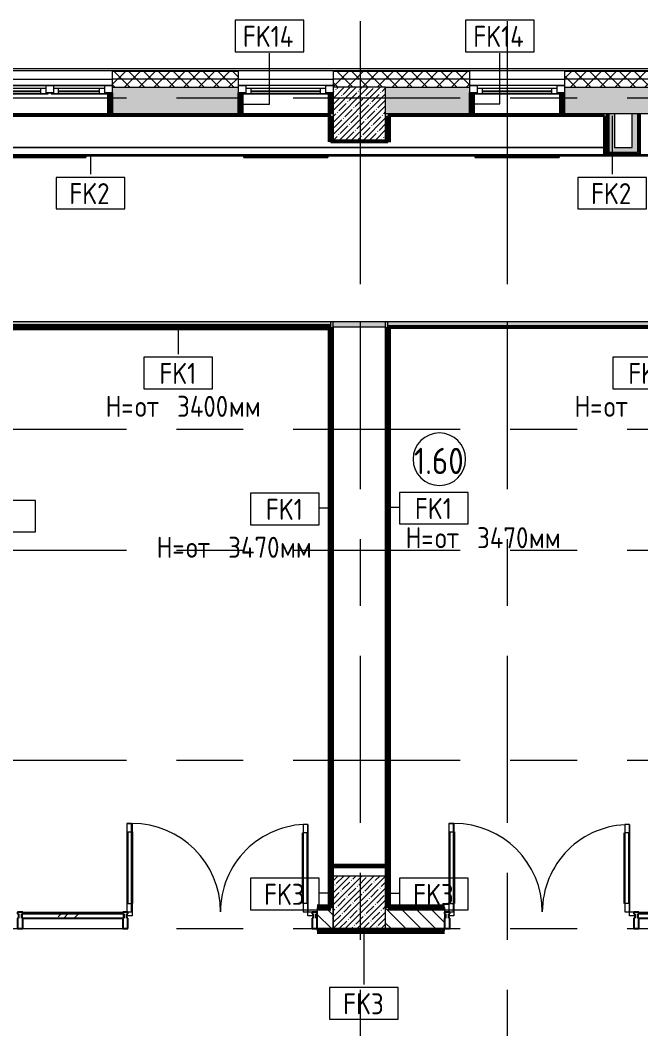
# Model space of a CAD drawing. Header units: millimetres. Extents: x 81711 to 274967, y -8553 to 29000.
# Drawn here: x 102574 to 108477, y 12447 to 22038 of the extents above; entities that cross this region are included whole.
import ezdxf

# ---------------------------------------------------------------- set-up
doc = ezdxf.new("R2010")
doc.units = ezdxf.units.MM
doc.linetypes.add('Осевая', pattern=[3175, 635, -476.25, 1587.5, -476.25])
for name, color, linetype, lineweight in [('A-AREA-IDEN', 7, 'Continuous', 9), ('A-DETL-GENF', 7, 'Continuous', 9), ('A-DOOR', 7, 'Continuous', 9), ('A-DOOR-1', 7, 'Continuous', 13), ('A-GLAZ', 7, 'Continuous', 9), ('A-GLAZ-1', 7, 'Continuous', 13), ('A-GLAZ-CURT', 7, 'Continuous', 9), ('A-GLAZ-CURT-1', 7, 'Continuous', 25), ('A-GLAZ-CWMG', 7, 'Continuous', 9), ('A-GLAZ-CWMG-1', 7, 'Continuous', 25), ('A-WALL', 7, 'Continuous', 9), ('A-WALL-IDEN', 7, 'Continuous', 9), ('I-WALL', 7, 'Continuous', 9), ('S-COLS', 7, 'Continuous', 9), ('Знаки', 7, 'Continuous', 9), ('Оси', 7, 'Continuous', 9), ('Оси-2', 7, 'Осевая', 9)]:
    doc.layers.add(name, color=color, linetype=linetype, lineweight=lineweight)
for name, color, linetype, lineweight, true_color in [('A-WALL-1', 7, 'Continuous', 9, 0xc0c0c0), ('A-WALL-3', 7, 'Continuous', 9, 0xe1dc04), ('G-ANNO-TEXT-1', 7, 'Continuous', 9, 0x3c3c3c), ('I-WALL-10', 7, 'Continuous', 80, 0x008000), ('I-WALL-11', 7, 'Continuous', 80, 0xe1dc04), ('I-WALL-12', 7, 'Continuous', 50, 0xe1dc04), ('I-WALL-19', 7, 'Continuous', 80, 0xffd2ff), ('I-WALL-5', 7, 'Continuous', 9, 0xc0c0c0), ('I-WALL-7', 7, 'Continuous', 53, 0xff80c0), ('I-WALL-8', 7, 'Continuous', 80, 0xff80c0), ('I-WALL-9', 7, 'Continuous', 35, 0x008000), ('S-WALL-ANLY', 7, 'Continuous', 13, 0x008040), ('S-WALL-ANLY-1', 7, 'Continuous', 5, 0x008040), ('Знаки-1', 7, 'Continuous', 9, 0xdfdfdf), ('Знаки-2', 9, 'Continuous', 9, 0x808080)]:
    doc.layers.add(name, color=color, linetype=linetype, lineweight=lineweight, true_color=true_color)
doc.styles.add('GOST Common', font='GOST_Common.ttf', dxfattribs={"width": 0.9, "height": 200})
doc.styles.add('GOST Common_1', font='GOST_Common.ttf', dxfattribs={"width": 0.9, "height": 250})
pattern_1 = [(45, (0, 0), (-57.024626, 57.024626), []), (45, (57.025, 0), (-57.024626, 57.024626), [100.806, -20.161, 3.353, -16.808])]
pattern_2 = [(0, (0, 0), (121.92, 30.48), [10.058, -81.382, 10.058, -81.382, -487.68]), (0, (0, 0), (121.92, 30.48), [-182.88, 10.058, -172.822, 10.058, -81.382, -213.36]), (0, (0, 0), (121.92, 30.48), [-457.2, 10.058, -50.902, 10.058, -142.342]), (120, (45.72, 15.24), (-87.356454, 90.345817), [10.058, -81.382, 10.058, -81.382, -487.68]), (120, (45.72, 15.24), (-87.356454, 90.345817), [-182.88, 10.058, -172.822, 10.058, -81.382, -213.36]), (120, (45.72, 15.24), (-87.356454, 90.345817), [-457.2, 10.058, -50.902, 10.058, -142.342]), (240, (60.96, 76.2), (-34.563546, -120.825817), [10.058, -81.382, 10.058, -81.382, -487.68]), (240, (60.96, 76.2), (-34.563546, -120.825817), [-182.88, 10.058, -172.822, 10.058, -81.382, -213.36]), (240, (60.96, 76.2), (-34.563546, -120.825817), [-457.2, 10.058, -50.902, 10.058, -142.342])]
pattern_3 = [(45, (0, 0), (-106.06602, 106.06602), []), (135, (0, 0), (-106.06602, -106.06602), [])]

# ---------------------------------------------------------------- blocks, each defined once
blk = doc.blocks.new('120_Окно_СКБ_1Ст - 120_Окно_СКБ_1Ст 900х2500_h_ с форточкой-22876038-План отделки стен 1 этажа в осях 23_1-33')
at = {"layer": 'A-GLAZ'}
for p, q in [((450, -57), (-450, -57)), ((-430, -127), (-400, -127)), ((-330, -107), (330, -107)), ((330, -117), (-330, -117)), ((400, -127), (430, -127))]:
    blk.add_line(p, q, dxfattribs=at)
at = {"layer": 'A-GLAZ-1'}
for p, q in [((-450, -127), (-450, -57)), ((-450, -57), (-380, -57)), ((-380, -57), (-380, -127)), ((380, -87), (-380, -87)), ((-380, -87), (-380, -127)), ((-330, -137), (-330, -87)), ((330, -137), (330, -87)), ((380, -127), (380, -57)), ((380, -57), (450, -57)), ((380, -127), (380, -87)), ((450, -57), (450, -127)), ((-380, -127), (-450, -127)), ((-380, -127), (-400, -127)), ((-400, -127), (-400, -137)), ((-400, -137), (400, -137)), ((400, -137), (-400, -137)), ((450, -127), (380, -127)), ((400, -127), (380, -127)), ((400, -137), (400, -127))]:
    blk.add_line(p, q, dxfattribs=at)
blk = doc.blocks.new('Дверь_Витражная_остекление_ - ВВ-11 остекление-32352627-План отделки стен 1 этажа в осях 23_1-33')
at = {"layer": 'A-DETL-GENF'}
for p, q in [((-790.5, -20), (-835.5, -20)), ((-835.5, -851), (-835.5, -20)), ((-790.5, -20), (-835.5, -20)), ((-835.5, -20), (-835.5, -851)), ((-790.5, -851), (-790.5, -20)), ((-790.5, -851), (-790.5, -20)), ((840.5, -860), (840.5, -20)), ((840.5, -20), (840.5, -860)), ((885.5, -860), (885.5, -20)), ((885.5, -860), (885.5, -20)), ((-835.5, -100), (-790.5, -100)), ((-825.5, -771), (-825.5, -100)), ((-781.5, -771), (-781.5, -100)), ((831.5, -780), (831.5, -100)), ((885.5, -100), (840.5, -100)), ((875.5, -780), (875.5, -100)), ((-835.5, -771), (-790.5, -771)), ((-835.5, -851), (-790.5, -851)), ((-835.5, -851), (-790.5, -851)), ((885.5, -780), (840.5, -780)), ((885.5, -860), (840.5, -860)), ((840.5, -860), (885.5, -860))]:
    blk.add_line(p, q, dxfattribs=at)
at = {"layer": 'A-DOOR'}
for p, q in [((-835.5, -851), (-835.5, -20)), ((835.5, -860), (835.5, -20))]:
    blk.add_line(p, q, dxfattribs=at)
for centre, radius, start, end in [((-835.5, -20), 831, 270, 0), ((835.5, -20), 840, 180, 270)]:
    blk.add_arc(centre, radius, start, end, dxfattribs=at)
at = {"layer": 'A-DOOR-1'}
for p, q in [((-885.5, 20), (-835.5, 20)), ((-835.5, 20), (-835.5, -20)), ((835.5, 20), (885.5, 20)), ((835.5, -20), (835.5, 20)), ((-885.5, -20), (-885.5, -17)), ((-835.5, -20), (-885.5, -20)), ((885.5, -20), (835.5, -20)), ((885.5, -17), (885.5, -20))]:
    blk.add_line(p, q, dxfattribs=at)
blk = doc.blocks.new('Системная панель - Стекло - 40мм-32352622-План отделки стен 1 этажа в осях 23_1-33')
at = {"layer": 'A-GLAZ-CURT'}
h = blk.add_hatch(dxfattribs=at)
h.set_pattern_fill('FP_46', color=256, style=0, pattern_type=2)
h.set_pattern_definition([(225, (103174, 13440), (282.8427, -282.8427), [200, -600]), (225, (103374, 13540), (282.8427, -282.8427), [600, -200]), (225, (102974, 13640), (282.8427, -282.8427), [200, -600])])
h.paths.add_polyline_path([(-485, 40), (-485, 0), (485, 0), (485, 40), (-84.3, 40)])
at = {"layer": 'A-GLAZ-CURT-1'}
for p, q in [((485, 40), (-485, 40)), ((-485, 40), (-485, 0)), ((-485, 0), (485, 0)), ((485, 0), (485, 40))]:
    blk.add_line(p, q, dxfattribs=at)
blk = doc.blocks.new('Прямоугольный импост - Импост структурный с накладкой - 160мм Темный-32352618-План отделки стен 1 этажа в осях 23_1-33')
at = {"layer": 'A-GLAZ-CWMG'}
for p, q in [((102599, 13557), (103549, 13557)), ((102599, 13400), (103549, 13400))]:
    blk.add_line(p, q, dxfattribs=at)
blk = doc.blocks.new('Прямоугольный импост - Импост структурный с накладкой - 160мм Темный-30755591-План отделки стен 1 этажа в осях 23_1-33')
at = {"layer": 'A-GLAZ-CWMG-1'}
for p, q in [((-25, 0), (-25, 17)), ((-25, 17), (25, 17)), ((-15, 0), (-25, 0)), ((-15, -40), (-15, 0)), ((25, 0), (15, 0)), ((15, 0), (15, -40)), ((25, 17), (25, 0)), ((-25, -140), (-25, -40)), ((-25, -40), (-15, -40)), ((15, -40), (25, -40)), ((25, -40), (25, -140)), ((25, -140), (-25, -140))]:
    blk.add_line(p, q, dxfattribs=at)
blk = doc.blocks.new('Прямоугольный импост - Импост структурный с накладкой - 160мм Темный-32310142-План отделки стен 1 этажа в осях 23_1-33')
at = {"layer": 'A-GLAZ-CWMG-1'}
for p, q in [((-50, 0), (-50, 17)), ((-50, 17), (0, 17)), ((-40, 0), (-50, 0)), ((-40, -40), (-40, 0)), ((0, 0), (-10, 0)), ((-10, 0), (-10, -40)), ((0, 17), (0, 0)), ((-50, -140), (-50, -40)), ((-50, -40), (-40, -40)), ((-10, -40), (0, -40)), ((0, -40), (0, -140)), ((0, -140), (-50, -140))]:
    blk.add_line(p, q, dxfattribs=at)
blk = doc.blocks.new('Прямоугольный импост - Импост структурный с накладкой - 160мм Темный-32354018-План отделки стен 1 этажа в осях 23_1-33')
at = {"layer": 'A-GLAZ-CWMG'}
for p, q in [((108459, 13557), (109779, 13557)), ((108459, 13400), (109779, 13400))]:
    blk.add_line(p, q, dxfattribs=at)
blk = doc.blocks.new('Дверь_Витражная_остекление_ - ВВ-12 остекление-32353611-План отделки стен 1 этажа в осях 23_1-33')
at = {"layer": 'A-DETL-GENF'}
for p, q in [((-789.5, -20), (-834.5, -20)), ((-834.5, -849), (-834.5, -20)), ((-789.5, -20), (-834.5, -20)), ((-834.5, -20), (-834.5, -849)), ((-789.5, -849), (-789.5, -20)), ((-789.5, -849), (-789.5, -20)), ((839.5, -860), (839.5, -20)), ((839.5, -20), (839.5, -860)), ((884.5, -860), (884.5, -20)), ((884.5, -860), (884.5, -20)), ((-834.5, -100), (-789.5, -100)), ((-824.5, -769), (-824.5, -100)), ((-780.5, -769), (-780.5, -100)), ((830.5, -780), (830.5, -100)), ((884.5, -100), (839.5, -100)), ((874.5, -780), (874.5, -100)), ((-834.5, -769), (-789.5, -769)), ((-834.5, -849), (-789.5, -849)), ((-834.5, -849), (-789.5, -849)), ((884.5, -780), (839.5, -780)), ((884.5, -860), (839.5, -860)), ((839.5, -860), (884.5, -860))]:
    blk.add_line(p, q, dxfattribs=at)
at = {"layer": 'A-DOOR'}
for p, q in [((-834.5, -849), (-834.5, -20)), ((834.5, -860), (834.5, -20))]:
    blk.add_line(p, q, dxfattribs=at)
for centre, radius, start, end in [((-834.5, -20), 829, 270, 0), ((834.5, -20), 840, 180, 270)]:
    blk.add_arc(centre, radius, start, end, dxfattribs=at)
at = {"layer": 'A-DOOR-1'}
for p, q in [((-884.5, 20), (-834.5, 20)), ((-834.5, 20), (-834.5, -20)), ((834.5, 20), (884.5, 20)), ((834.5, -20), (834.5, 20)), ((-884.5, -20), (-884.5, -17)), ((-834.5, -20), (-884.5, -20)), ((884.5, -20), (834.5, -20)), ((884.5, -17), (884.5, -20))]:
    blk.add_line(p, q, dxfattribs=at)
blk = doc.blocks.new('Системная панель - Стекло - 40мм-32353599-План отделки стен 1 этажа в осях 23_1-33')
at = {"layer": 'A-GLAZ-CURT'}
h = blk.add_hatch(dxfattribs=at)
h.set_pattern_fill('FP_48', color=256, style=0, pattern_type=2)
h.set_pattern_definition([(225, (109219, 13440), (282.8427, -282.8427), [200, -600]), (225, (109419, 13540), (282.8427, -282.8427), [600, -200]), (225, (109019, 13640), (282.8427, -282.8427), [200, -600])])
h.paths.add_polyline_path([(-670, 40), (-670, 0), (670, 0), (670, 40), (638.4, 40)])
at = {"layer": 'A-GLAZ-CURT-1'}
for p, q in [((670, 40), (-670, 40)), ((-670, 40), (-670, 0)), ((-670, 0), (670, 0)), ((670, 0), (670, 40))]:
    blk.add_line(p, q, dxfattribs=at)
blk = doc.blocks.new('BSC_Колонна _Прямоугольная - 500х500-23282986-План отделки стен 1 этажа в осях 23_1-33')
at = {"layer": 'S-COLS'}
h = blk.add_hatch(dxfattribs=at)
h.set_pattern_fill('FP_54', color=256, style=0, pattern_type=2)
h.set_pattern_definition([(45, (-105800, -21150), (-57.024626, 57.024626), []), (45, (-105742.975, -21150), (-57.024626, 57.024626), [100.806, -20.161, 3.353, -16.808])])
h.paths.add_polyline_path([(-250, -250), (250, -250), (250, 250), (-250, 250), (-250, -225.3)])
for p, q in [((250, 250), (-250, 250)), ((-250, 250), (-250, 0)), ((250, 0), (250, 250))]:
    blk.add_line(p, q, dxfattribs=at)
blk = doc.blocks.new('120_Окно_СКБ_2Ст_Фрамуга сверху - 120_Окно_СКБ_2Ст_2300х2500_h_ ДОО-23103760-План отделки стен 1 этажа в осях 23_1-33')
at = {"layer": 'A-GLAZ'}
for p, q in [((1150, -57), (-1150, -57)), ((-1080, -57), (1080, -57)), ((-1130, -127), (-1100, -127)), ((-1030, -107), (470, -107)), ((470, -117), (-1030, -117)), ((540, -127), (570, -127)), ((540, -127), (570, -127)), ((640, -107), (1030, -107)), ((1030, -117), (640, -117)), ((1100, -127), (1130, -127))]:
    blk.add_line(p, q, dxfattribs=at)
at = {"layer": 'A-GLAZ-1'}
for p, q in [((-1150, -127), (-1150, -57)), ((-1150, -57), (-1080, -57)), ((-1080, -57), (-1080, -127)), ((520, -87), (-1080, -87)), ((-1080, -87), (-1080, -127)), ((-1030, -137), (-1030, -87)), ((470, -137), (470, -87)), ((520, -127), (520, -57)), ((520, -57), (590, -57)), ((520, -127), (520, -87)), ((590, -57), (590, -127)), ((1080, -87), (590, -87)), ((590, -87), (590, -127)), ((640, -137), (640, -87)), ((1030, -137), (1030, -87)), ((1080, -127), (1080, -57)), ((1080, -57), (1150, -57)), ((1080, -127), (1080, -87)), ((1150, -57), (1150, -127)), ((-1080, -127), (-1150, -127)), ((-1080, -127), (-1100, -127)), ((-1100, -127), (-1100, -137)), ((-1100, -137), (540, -137)), ((540, -137), (-1100, -137)), ((590, -127), (520, -127)), ((540, -127), (520, -127)), ((540, -137), (540, -127)), ((590, -127), (570, -127)), ((570, -127), (570, -137)), ((570, -137), (1100, -137)), ((1100, -137), (570, -137)), ((1150, -127), (1080, -127)), ((1100, -127), (1080, -127)), ((1100, -137), (1100, -127))]:
    blk.add_line(p, q, dxfattribs=at)
blk = doc.blocks.new('Прямоугольный импост - Импост структурный с накладкой - 160мм Темный-32348142-План отделки стен 1 этажа в осях 23_1-33')
at = {"layer": 'A-GLAZ-CWMG-1'}
for p, q in [((0, 17), (-50, 17)), ((-50, 17), (-50, 0)), ((-50, 0), (-40, 0)), ((-40, 0), (-40, -40)), ((-10, -40), (-10, 0)), ((-10, 0), (0, 0)), ((0, 0), (0, 17)), ((-40, -40), (-50, -40)), ((-50, -40), (-50, -140)), ((0, -40), (-10, -40)), ((0, -140), (0, -40)), ((-50, -140), (0, -140))]:
    blk.add_line(p, q, dxfattribs=at)
blk = doc.blocks.new('Съемный металлический экран с перфорацией - E3-33269787-План отделки стен 1 этажа в осях 23_1-33')
at = {"layer": 'Знаки'}
h = blk.add_hatch(dxfattribs=at)
h.set_pattern_fill('FP_69', color=256, style=0, pattern_type=2)
h.set_pattern_definition([(0, (-104681.406, -20734), (0, 50.8), [13.612, -74.376]), (60, (-104656.006, -20727.194), (-43.99409, 25.4), [13.612, -74.376]), (120, (-104649.2, -20701.794), (-43.99409, -25.4), [13.612, -74.376]), (30, (-104667.79, -20734), (9e-05, 101.59984), [13.612, -87.988]), (30, (-104693.19, -20690.01), (9e-05, 101.59984), [13.612, -87.988]), (150, (-104681.41, -20734), (-87.98809, -50.79984), [13.612, -87.988]), (150, (-104656.01, -20690.01), (-87.98809, -50.79984), [13.612, -87.988]), (90, (-104649.2, -20715.41), (-87.988, 50.8), [13.612, -87.988]), (90, (-104700, -20715.41), (-87.988, 50.8), [13.612, -87.988])])
h.paths.add_polyline_path([(0, 0), (800, 0), (800, 20), (0, 20)])
at = {"layer": 'Знаки-1'}
for p, q in [((0, 0), (0, 20)), ((800, 0), (0, 0)), ((800, 20), (800, 0))]:
    blk.add_line(p, q, dxfattribs=at)
at = {"layer": 'Знаки-2'}
for p, q in [((0, 20), (0, 0)), ((0, 0), (800, 0)), ((800, 0), (800, 20))]:
    blk.add_line(p, q, dxfattribs=at)
blk = doc.blocks.new('Съемный металлический экран с перфорацией - E5-33084936-План отделки стен 1 этажа в осях 23_1-33')
at = {"layer": 'Знаки'}
h = blk.add_hatch(dxfattribs=at)
h.set_pattern_fill('FP_70', color=256, style=0, pattern_type=2)
h.set_pattern_definition([(0, (-101381.406, -20734), (0, 50.8), [13.612, -74.376]), (60, (-101356.006, -20727.194), (-43.99409, 25.4), [13.612, -74.376]), (120, (-101349.2, -20701.794), (-43.99409, -25.4), [13.612, -74.376]), (30, (-101367.79, -20734), (9e-05, 101.59984), [13.612, -87.988]), (30, (-101393.19, -20690.01), (9e-05, 101.59984), [13.612, -87.988]), (150, (-101381.41, -20734), (-87.98809, -50.79984), [13.612, -87.988]), (150, (-101356.01, -20690.01), (-87.98809, -50.79984), [13.612, -87.988]), (90, (-101349.2, -20715.41), (-87.988, 50.8), [13.612, -87.988]), (90, (-101400, -20715.41), (-87.988, 50.8), [13.612, -87.988])])
h.paths.add_polyline_path([(1758.3, 0), (1800, 0), (1800, 20), (0, 20), (0, 0), (427.7, 0)])
at = {"layer": 'Знаки-1'}
for p, q in [((0, 0), (0, 20)), ((1800, 0), (0, 0)), ((1800, 20), (1800, 0))]:
    blk.add_line(p, q, dxfattribs=at)
at = {"layer": 'Знаки-2'}
for p, q in [((0, 20), (0, 0)), ((0, 0), (1800, 0)), ((1800, 0), (1800, 20))]:
    blk.add_line(p, q, dxfattribs=at)
blk = doc.blocks.new('Съемный металлический экран с перфорацией - E3-V59-План отделки стен 1 этажа в осях 23_1-33')
at = {"layer": 'Знаки'}
h = blk.add_hatch(dxfattribs=at)
h.set_pattern_fill('FP_71', color=256, style=0, pattern_type=2)
h.set_pattern_definition([(0, (-106881.406, -20734), (0, 50.8), [13.612, -74.376]), (60, (-106856.006, -20727.194), (-43.99409, 25.4), [13.612, -74.376]), (120, (-106849.2, -20701.794), (-43.99409, -25.4), [13.612, -74.376]), (30, (-106867.79, -20734), (9e-05, 101.59984), [13.612, -87.988]), (30, (-106893.19, -20690.01), (9e-05, 101.59984), [13.612, -87.988]), (150, (-106881.41, -20734), (-87.98809, -50.79984), [13.612, -87.988]), (150, (-106856.01, -20690.01), (-87.98809, -50.79984), [13.612, -87.988]), (90, (-106849.2, -20715.41), (-87.988, 50.8), [13.612, -87.988]), (90, (-106900, -20715.41), (-87.988, 50.8), [13.612, -87.988])])
h.paths.add_polyline_path([(250, 0), (800, 0), (800, 20), (0, 20), (0, 0)])
at = {"layer": 'Знаки-1'}
for p, q in [((0, 0), (0, 20)), ((800, 0), (0, 0)), ((800, 20), (800, 0))]:
    blk.add_line(p, q, dxfattribs=at)
at = {"layer": 'Знаки-2'}
for p, q in [((0, 20), (0, 0)), ((0, 0), (800, 0)), ((800, 0), (800, 20))]:
    blk.add_line(p, q, dxfattribs=at)
blk = doc.blocks.new('Зашивка приборов отопления - Зашивка приборов отопления-33267402-План отделки стен 1 этажа в осях 23_1-33')
at = {"layer": 'A-WALL-1'}
for p, q in [((101170, 20829), (108130, 20829)), ((108130, 20829), (101170, 20829)), ((101150, 20754), (108130, 20754))]:
    blk.add_line(p, q, dxfattribs=at)
blk = doc.blocks.new('М_стена_0001 - Типоразмер_без рамки-25382661-План отделки стен 1 этажа в осях 23_1-33')
at = {"layer": 'A-WALL-IDEN'}
for p, q in [((3.258, 1.523), (-3.273, 1.523)), ((-3.273, 1.523), (-3.273, -1.477)), ((3.258, -1.477), (3.258, 1.523)), ((-3.273, -1.477), (3.258, -1.477))]:
    blk.add_line(p, q, dxfattribs=at)
blk = doc.blocks.new('Марка_Помещения - Номер-25198446-План отделки стен 1 этажа в осях 23_1-33')
at = {"layer": 'A-AREA-IDEN'}
for start, end in [(360, 180), (180, 360)]:
    blk.add_arc((0, 0), 2.5, start, end, dxfattribs=at)
blk = doc.blocks.new('М_стена_0001 - Типоразмер-25382663-План отделки стен 1 этажа в осях 23_1-33')
at = {"layer": 'A-WALL-IDEN'}
for p, q in [((3.258, 1.523), (-3.273, 1.523)), ((-3.273, 1.523), (-3.273, -1.477)), ((3.258, -1.477), (3.258, 1.523)), ((-3.273, -1.477), (3.258, -1.477))]:
    blk.add_line(p, q, dxfattribs=at)

msp = doc.modelspace()

# ---------------------------------------------------------------- hatches: boundary and pattern name
at = {"layer": 'A-WALL'}
h = msp.add_hatch(dxfattribs=at)
h.set_pattern_fill('FP_5', color=256, style=0, pattern_type=2)
h.set_pattern_definition([(45, (0, 0), (-70.71068, 70.71068), []), (135, (0, 0), (-70.71068, -70.71068), [])])
h.paths.add_polyline_path([(111235.1, 21400), (111126.6, 21550), (110941.5, 21550), (111050, 21400), (111141.7, 21400)])
h.paths.add_polyline_path([(104488.8, 21400), (104650, 21400), (104650, 21550), (103450, 21550), (103450, 21400)])
h.paths.add_polyline_path([(106050, 21400), (106850, 21400), (106850, 21550), (105550, 21550), (105550, 21400), (105819.4, 21400)])
h.paths.add_polyline_path([(107750, 21400), (109050, 21400), (109050, 21550), (107750, 21550)])
h.paths.add_polyline_path([(110803.2, 21400), (110694.6, 21550), (109950, 21550), (109950, 21400), (110476.4, 21400)])
h.paths.add_polyline_path([(100580, 21400), (101150, 21400), (101150, 21550), (96610, 21550), (96610, 21400), (100497.1, 21400)])
h.paths.add_polyline_path([(93060, 21400), (93310, 21400), (93310, 21550), (93060, 21550)])
at = {"layer": 'I-WALL'}
h = msp.add_hatch(dxfattribs=at)
h.set_pattern_fill('FP_2', color=256, style=0, pattern_type=2)
h.set_pattern_definition(pattern_1)
h.paths.add_polyline_path([(106850, 21150), (106850, 21400), (106050, 21400), (106050, 21150), (106070, 21150)])
h.paths.add_polyline_path([(104650, 21150), (104650, 21400), (103450, 21400), (103450, 21150), (104488.8, 21150)])
h.paths.add_polyline_path([(109950, 21150), (110350, 21150), (110350, 21400), (109950, 21400)])
h.paths.add_polyline_path([(108490, 21150), (109050, 21150), (109050, 21400), (107750, 21400), (107750, 21150), (108480.6, 21150)])
h.paths.add_polyline_path([(100800, 21150), (101150, 21150), (101150, 21400), (100800, 21400)])
h = msp.add_hatch(dxfattribs=at)
h.set_pattern_fill('FP_64', color=256, style=0, pattern_type=2)
h.set_pattern_definition(pattern_2)
h.paths.add_polyline_path([(103430, 21150), (103450, 21150), (103450, 21348), (103430, 21348)])
h = msp.add_hatch(dxfattribs=at)
h.set_pattern_fill('FP_64', color=256, style=0, pattern_type=2)
h.set_pattern_definition(pattern_2)
h.paths.add_polyline_path([(104670, 21150), (104670, 21348), (104650, 21348), (104650, 21150)])
h = msp.add_hatch(dxfattribs=at)
h.set_pattern_fill('FP_64', color=256, style=0, pattern_type=2)
h.set_pattern_definition(pattern_2)
h.paths.add_polyline_path([(105550, 21150), (105550, 21348), (105530, 21348), (105530, 21150)])
h = msp.add_hatch(dxfattribs=at)
h.set_pattern_fill('FP_64', color=256, style=0, pattern_type=2)
h.set_pattern_definition(pattern_2)
h.paths.add_polyline_path([(106850, 21150), (106870, 21150), (106870, 21348), (106850, 21348)])
h = msp.add_hatch(dxfattribs=at)
h.set_pattern_fill('FP_64', color=256, style=0, pattern_type=2)
h.set_pattern_definition(pattern_2)
h.paths.add_polyline_path([(107730, 21150), (107750, 21150), (107750, 21348), (107730, 21348)])
h = msp.add_hatch(dxfattribs=at)
h.set_pattern_fill('FP_67', color=256, style=0, pattern_type=2)
h.set_pattern_definition(pattern_3)
h.paths.add_polyline_path([(108150, 20754), (108162.5, 20754), (108162.5, 21150), (108150, 21150), (108150, 20924.7)])
h = msp.add_hatch(dxfattribs=at)
h.set_pattern_fill('FP_67', color=256, style=0, pattern_type=2)
h.set_pattern_definition(pattern_3)
h.paths.add_polyline_path([(108162.5, 20766.5), (108175, 20766.5), (108175, 21150), (108162.5, 21150), (108162.5, 20924.7)])
for points in [[(108175, 20779), (108225, 20779), (108225, 21150), (108175, 21150), (108175, 20924.7)], [(108395, 20829), (108445, 20829), (108445, 21150), (108395, 21150), (108395, 20924.7)], [(108225, 20779), (108445, 20779), (108445, 20829), (108225, 20829)]]:
    msp.add_hatch(color=256, dxfattribs=at).paths.add_polyline_path(points)
h = msp.add_hatch(dxfattribs=at)
h.set_pattern_fill('FP_67', color=256, style=0, pattern_type=2)
h.set_pattern_definition(pattern_3)
h.paths.add_polyline_path([(108457.5, 20779), (108457.5, 21150), (108445, 21150), (108445, 20779)])
h = msp.add_hatch(dxfattribs=at)
h.set_pattern_fill('FP_67', color=256, style=0, pattern_type=2)
h.set_pattern_definition(pattern_3)
h.paths.add_polyline_path([(108470, 20766.5), (108470, 21150), (108457.5, 21150), (108457.5, 20766.5)])
h = msp.add_hatch(dxfattribs=at)
h.set_pattern_fill('FP_67', color=256, style=0, pattern_type=2)
h.set_pattern_definition(pattern_3)
h.paths.add_polyline_path([(108470, 20754), (108470, 20766.5), (108162.5, 20766.5), (108162.5, 20754), (108225, 20754)])
h = msp.add_hatch(dxfattribs=at)
h.set_pattern_fill('FP_67', color=256, style=0, pattern_type=2)
h.set_pattern_definition(pattern_3)
h.paths.add_polyline_path([(108225, 20766.5), (108457.5, 20766.5), (108457.5, 20779), (108175, 20779), (108175, 20766.5)])
h = msp.add_hatch(color=256, dxfattribs=at)
h.paths.add_polyline_path([(110530, 19120), (110530, 19170), (106070, 19170), (106070, 19120), (110476.4, 19120)])
h.paths.add_polyline_path([(105550, 19120), (106050, 19120), (106050, 19170), (105550, 19170)])
h.paths.add_polyline_path([(105530, 19120), (105530, 19170), (100817.3, 19170), (100817.3, 19120), (103158.3, 19120)])
h = msp.add_hatch(dxfattribs=at)
h.set_pattern_fill('FP_64', color=256, style=0, pattern_type=2)
h.set_pattern_definition(pattern_2)
h.paths.add_polyline_path([(105530, 13910), (105550, 13910), (105550, 19170), (105530, 19170), (105530, 14834.9)])
h = msp.add_hatch(dxfattribs=at)
h.set_pattern_fill('FP_64', color=256, style=0, pattern_type=2)
h.set_pattern_definition(pattern_2)
h.paths.add_polyline_path([(106070, 13910), (106070, 19170), (106050, 19170), (106050, 13910)])
h = msp.add_hatch(dxfattribs=at)
h.set_pattern_fill('FP_64', color=256, style=0, pattern_type=2)
h.set_pattern_definition(pattern_2)
h.paths.add_polyline_path([(105530, 13600), (105550, 13600), (105550, 13900), (105530, 13900)])
h = msp.add_hatch(dxfattribs=at)
h.set_pattern_fill('FP_64', color=256, style=0, pattern_type=2)
h.set_pattern_definition(pattern_2)
h.paths.add_polyline_path([(106050, 13600), (106070, 13600), (106070, 13900), (106050, 13900)])
h = msp.add_hatch(dxfattribs=at)
h.set_pattern_fill('FP_4', color=256, style=0, pattern_type=2)
h.set_pattern_definition([(135, (0, 0), (-70.71068, -70.71068), [])])
h.paths.add_polyline_path([(105400, 13400), (105550, 13400), (105550, 13600), (105400, 13600)])
h.paths.add_polyline_path([(109829, 13400), (110550, 13400), (110550, 13600), (109829, 13600)])
h.paths.add_polyline_path([(106050, 13400), (106610, 13400), (106610, 13600), (106050, 13600)])
h.paths.add_polyline_path([(101398, 13400), (101398, 13600), (101100, 13600), (101100, 13400)])
h = msp.add_hatch(dxfattribs=at)
h.set_pattern_fill('FP_64', color=256, style=0, pattern_type=2)
h.set_pattern_definition(pattern_2)
h.paths.add_polyline_path([(105819.4, 13380), (106610, 13380), (106610, 13400), (105400, 13400), (105400, 13380), (105550, 13380)])
at = {"layer": 'S-COLS'}
h = msp.add_hatch(dxfattribs=at)
h.set_pattern_fill('FP_2', color=256, style=0, pattern_type=2)
h.set_pattern_definition(pattern_1)
h.paths.add_polyline_path([(105550, 13400), (106050, 13400), (106050, 13900), (105550, 13900), (105550, 13600)])

# ---------------------------------------------------------------- linework, layer by layer
at = {"layer": 'A-WALL'}
for p, q in [((104650, 21553), (103450, 21553)), ((104650, 21550), (103450, 21550)), ((106850, 21553), (105550, 21553)), ((106850, 21550), (105550, 21550)), ((109050, 21553), (107750, 21553)), ((109050, 21550), (107750, 21550)), ((103450, 21400), (104650, 21400)), ((106050, 21400), (106850, 21400)), ((107750, 21400), (109050, 21400)), ((108162.5, 20766.5), (108162.5, 21150)), ((108175, 20779), (108175, 21150)), ((108445, 21150), (108445, 20779)), ((108457.5, 21150), (108457.5, 20766.5)), ((108457.5, 20766.5), (108162.5, 20766.5)), ((108445, 20779), (108175, 20779)), ((105530, 19120), (105530, 19170)), ((105550, 19120), (105550, 19170)), ((106050, 19120), (106050, 19170)), ((106070, 19120), (106070, 19170)), ((105530, 13600), (105550, 13600))]:
    msp.add_line(p, q, dxfattribs=at)
at = {"layer": 'A-WALL-1'}
for p, q in [((96610, 21580), (111141.9, 21580)), ((105550, 21558), (96610, 21558)), ((103450, 21558), (103450, 21400)), ((104650, 21400), (104650, 21558)), ((111130.7, 21558), (105550, 21558)), ((105550, 21558), (105550, 21400)), ((106850, 21400), (106850, 21558)), ((107750, 21558), (107750, 21400))]:
    msp.add_line(p, q, dxfattribs=at)
at = {"layer": 'A-WALL-3'}
for p, q in [((105530, 14000.5), (105529, 14000.5)), ((106070, 14000.5), (106071, 14000.5)), ((106051, 13400), (106050, 13400))]:
    msp.add_line(p, q, dxfattribs=at)
at = {"layer": 'A-WALL-IDEN'}
for p, q in [((104945.9, 21239.5), (104945.9, 21724.5)), ((107137.3, 21241.9), (107137.3, 21724.5)), ((104679.1, 21239.5), (104945.9, 21239.5)), ((106882.9, 21241.9), (107137.3, 21241.9)), ((108203.3, 21129.5), (108203.3, 20573.7)), ((103241.7, 20753.5), (103241.7, 20573.7)), ((104077.2, 19119.5), (104077.2, 18863.7)), ((105529.5, 17398.9), (105417, 17398.9)), ((106070.5, 17406.4), (106181.4, 17406.4)), ((105529.5, 13737.8), (105417, 13737.8)), ((106070.5, 13736.7), (106181.4, 13736.7)), ((105842.7, 13379.5), (105842.7, 12869.4))]:
    msp.add_line(p, q, dxfattribs=at)
at = {"layer": 'I-WALL-10'}
for p, q in [((105530, 21130), (105529, 21130)), ((105529, 20880), (105529, 21130)), ((105530, 21130), (105530, 20880)), ((106070, 20879), (106070, 21129)), ((106070, 21129), (106071, 21129)), ((106071, 21129), (106071, 20879)), ((105530, 20880), (105529, 20880)), ((106070, 20879), (106071, 20879))]:
    msp.add_line(p, q, dxfattribs=at)
at = {"layer": 'I-WALL-11'}
for p, q in [((105400, 13601), (105529, 13601)), ((105400, 13600), (105400, 13601)), ((105529, 13600), (105400, 13600)), ((105530, 13600.5), (105529, 13600.5)), ((105529, 13600), (105529, 13600.5)), ((106610, 13600), (106070, 13600)), ((106071, 13601), (106610, 13601)), ((106610, 13600), (106610, 13601)), ((106050, 13380), (105400, 13380)), ((105400, 13380), (105400, 13379)), ((105400, 13379), (106610, 13379)), ((105549, 13380), (105549, 13379.5)), ((105549, 13379.5), (105550, 13379.5)), ((105550, 13379.5), (105550, 13380)), ((106050, 13400), (106050, 13380)), ((106051, 13380), (106051, 13400)), ((106610, 13380), (106051, 13380)), ((106610, 13379), (106610, 13380))]:
    msp.add_line(p, q, dxfattribs=at)
at = {"layer": 'I-WALL-12'}
for p, q in [((105530, 14001), (105529, 14001)), ((105550, 14001), (106050, 14001)), ((106050, 14000), (105550, 14000))]:
    msp.add_line(p, q, dxfattribs=at)
at = {"layer": 'I-WALL-19'}
for p, q in [((103429, 21150), (103429, 21348)), ((103429, 21348), (103430, 21348)), ((103430, 21348), (103430, 21150)), ((104670, 21150), (104670, 21348)), ((104670, 21348), (104671, 21348)), ((104671, 21348), (104671, 21150)), ((105529, 21150), (105529, 21348)), ((105529, 21348), (105530, 21348)), ((105530, 21348), (105530, 21150)), ((106870, 21150), (106870, 21348)), ((106870, 21348), (106871, 21348)), ((106871, 21348), (106871, 21150)), ((107729, 21150), (107729, 21348)), ((107729, 21348), (107730, 21348)), ((107730, 21348), (107730, 21150))]:
    msp.add_line(p, q, dxfattribs=at)
at = {"layer": 'I-WALL-5'}
for p, q in [((103450, 21400), (103450, 21150)), ((104650, 21150), (104650, 21400)), ((106850, 21150), (106850, 21400)), ((107750, 21400), (107750, 21150)), ((103430, 21348), (103450, 21348)), ((104650, 21348), (104670, 21348)), ((105530, 21348), (105550, 21348)), ((106850, 21348), (106870, 21348)), ((107730, 21348), (107750, 21348)), ((100800, 21150), (105550, 21150)), ((105529, 21130), (101171, 21130)), ((105550, 21150), (105550, 20900)), ((106050, 20900), (106050, 21150)), ((106050, 21150), (110350, 21150)), ((106070, 21130), (106070, 21129)), ((108130, 21130), (106070, 21130)), ((108130, 20754), (108130, 21130)), ((108150, 20754), (108150, 21150)), ((108225, 21150), (108225, 20829)), ((108395, 20829), (108395, 21150)), ((108470, 21150), (108470, 20754)), ((106070, 20880), (105530, 20880)), ((105550, 20900), (106050, 20900)), ((108225, 20829), (108395, 20829)), ((108490, 20754), (108130, 20754)), ((110550, 19170), (100817.3, 19170)), ((105550, 19120), (105550, 13400)), ((106050, 19120), (105550, 19120)), ((106050, 13400), (106050, 19120)), ((110530, 19120), (106071, 19120)), ((105550, 13910), (105530, 13910)), ((106050, 13980), (105550, 13980)), ((105550, 13980), (106050, 13980)), ((106070, 13910), (106050, 13910)), ((105530, 13900), (105550, 13900)), ((106050, 13900), (105550, 13900)), ((106070, 13900), (106050, 13900)), ((105400, 13600), (105400, 13400)), ((105529, 13600), (105530, 13600)), ((105530, 13600), (105530, 13600.5)), ((106070, 13600), (106050, 13600)), ((106070, 13600), (106070, 13600)), ((106610, 13600), (106610, 13400)), ((105400, 13400), (105550, 13400)), ((106610, 13400), (105400, 13400)), ((105400, 13400), (105400, 13380)), ((106050, 13380), (106051, 13380)), ((106610, 13400), (106051, 13400)), ((106610, 13380), (106610, 13400))]:
    msp.add_line(p, q, dxfattribs=at)
at = {"layer": 'I-WALL-7'}
msp.add_line((110530, 19119), (106071, 19119), dxfattribs=at)
at = {"layer": 'I-WALL-8'}
for p, q in [((100820.5, 19120), (105530, 19120)), ((105529, 19119), (100820.5, 19119)), ((105529, 13601), (105529, 19119)), ((105530, 19120), (105530, 13600.5)), ((106070, 13600), (106070, 19120)), ((106071, 19120), (106070, 19120)), ((106071, 19120), (106071, 13601))]:
    msp.add_line(p, q, dxfattribs=at)
at = {"layer": 'I-WALL-9'}
for p, q in [((105529, 21129), (101171, 21129)), ((108130, 21129), (106071, 21129)), ((106850, 21129), (106850, 21130)), ((107750, 21130), (107750, 21129)), ((108129, 21129), (108129, 20753)), ((105529, 20880), (105529, 20879)), ((106070, 20879), (105529, 20879)), ((110529, 20753), (100821, 20753)), ((101150, 20754), (108130, 20754))]:
    msp.add_line(p, q, dxfattribs=at)
at = {"layer": 'S-COLS'}
for p, q in [((105550, 13600), (105550, 13900)), ((106050, 13600), (106050, 13900)), ((105550, 13400), (105550, 13600)), ((106050, 13400), (106050, 13600)), ((106050, 13400), (105550, 13400))]:
    msp.add_line(p, q, dxfattribs=at)
at = {"layer": 'S-WALL-ANLY'}
for p, q in [((101150, 21479), (103450, 21479)), ((104650, 21479), (105550, 21479)), ((106850, 21479), (107750, 21479))]:
    msp.add_line(p, q, dxfattribs=at)
at = {"layer": 'S-WALL-ANLY-1'}
for p, q in [((104650, 21479), (103450, 21479)), ((106850, 21479), (105550, 21479)), ((109050, 21479), (107750, 21479))]:
    msp.add_line(p, q, dxfattribs=at)
at = {"layer": 'Оси'}
for p, q in [((105810, 19528.3), (105810, 22028.3)), ((107210, 19528.3), (107210, 22028.3))]:
    msp.add_line(p, q, dxfattribs=at)
at = {"layer": 'Оси-2'}
for p, q in [((85010.7, 21300), (122580, 21300)), ((105810, 593.7), (105810, 19528.3)), ((107210, 593.7), (107210, 19528.3)), ((85010.7, 18150), (122760, 18150)), ((85010.7, 17000), (122760, 17000)), ((85010.7, 15000), (122160, 15000)), ((85010.7, 13400), (119719, 13400))]:
    msp.add_line(p, q, dxfattribs=at)

# ---------------------------------------------------------------- block references
at = {"layer": 'A-AREA-IDEN', "xscale": 99.99999999999993, "yscale": 99.99999999999993, "zscale": 99.99999999999993}
msp.add_blockref('Марка_Помещения - Номер-25198446-План отделки стен 1 этажа в осях 23_1-33', (106561, 17863.3), dxfattribs=at)
at = {"layer": 'A-DOOR', "rotation": 180}
for name, p in [('Дверь_Витражная_остекление_ - ВВ-11 остекление-32352627-План отделки стен 1 этажа в осях 23_1-33', (104474.5, 13540)), ('Дверь_Витражная_остекление_ - ВВ-12 остекление-32353611-План отделки стен 1 этажа в осях 23_1-33', (107534.5, 13540))]:
    msp.add_blockref(name, p, dxfattribs=at)
at = {"layer": 'A-GLAZ'}
for name, p in [('120_Окно_СКБ_2Ст_Фрамуга сверху - 120_Окно_СКБ_2Ст_2300х2500_h_ ДОО-23103760-План отделки стен 1 этажа в осях 23_1-33', (102300, 21475)), ('120_Окно_СКБ_1Ст - 120_Окно_СКБ_1Ст 900х2500_h_ с форточкой-22876038-План отделки стен 1 этажа в осях 23_1-33', (105100, 21475)), ('120_Окно_СКБ_1Ст - 120_Окно_СКБ_1Ст 900х2500_h_ с форточкой-22876038-План отделки стен 1 этажа в осях 23_1-33', (107300, 21475))]:
    msp.add_blockref(name, p, dxfattribs=at)
at = {"layer": 'A-GLAZ-CURT', "rotation": 180}
for name, p in [('Системная панель - Стекло - 40мм-32352622-План отделки стен 1 этажа в осях 23_1-33', (103074, 13540)), ('Системная панель - Стекло - 40мм-32353599-План отделки стен 1 этажа в осях 23_1-33', (109119, 13540))]:
    msp.add_blockref(name, p, dxfattribs=at)
at = {"layer": 'A-GLAZ-CWMG', "extrusion": (0, 0, -1)}
for name, p in [('Прямоугольный импост - Импост структурный с накладкой - 160мм Темный-30755591-План отделки стен 1 этажа в осях 23_1-33', (-102574, 13540)), ('Прямоугольный импост - Импост структурный с накладкой - 160мм Темный-30755591-План отделки стен 1 этажа в осях 23_1-33', (-103574, 13540)), ('Прямоугольный импост - Импост структурный с накладкой - 160мм Темный-32310142-План отделки стен 1 этажа в осях 23_1-33', (-106610, 13540)), ('Прямоугольный импост - Импост структурный с накладкой - 160мм Темный-30755591-План отделки стен 1 этажа в осях 23_1-33', (-108434, 13540))]:
    msp.add_blockref(name, p, dxfattribs=at)
at = {"layer": 'A-GLAZ-CWMG'}
for name, p in [('Прямоугольный импост - Импост структурный с накладкой - 160мм Темный-32352618-План отделки стен 1 этажа в осях 23_1-33', (0, 0)), ('Прямоугольный импост - Импост структурный с накладкой - 160мм Темный-32348142-План отделки стен 1 этажа в осях 23_1-33', (105400, 13540)), ('Прямоугольный импост - Импост структурный с накладкой - 160мм Темный-32354018-План отделки стен 1 этажа в осях 23_1-33', (0, 0))]:
    msp.add_blockref(name, p, dxfattribs=at)
at = {"layer": 'A-WALL-1'}
msp.add_blockref('Зашивка приборов отопления - Зашивка приборов отопления-33267402-План отделки стен 1 этажа в осях 23_1-33', (0, 0), dxfattribs=at)
at = {"layer": 'A-WALL-IDEN', "xscale": 99.99999999999993, "yscale": 99.99999999999993, "zscale": 99.99999999999993}
for name, p in [('М_стена_0001 - Типоразмер_без рамки-25382661-План отделки стен 1 этажа в осях 23_1-33', (104946.6, 21886.1)), ('М_стена_0001 - Типоразмер_без рамки-25382661-План отделки стен 1 этажа в осях 23_1-33', (107138.1, 21886.1)), ('М_стена_0001 - Типоразмер-25382663-План отделки стен 1 этажа в осях 23_1-33', (103242.5, 20391.2)), ('М_стена_0001 - Типоразмер_без рамки-25382661-План отделки стен 1 этажа в осях 23_1-33', (108204, 20391.2)), ('М_стена_0001 - Типоразмер_без рамки-25382661-План отделки стен 1 этажа в осях 23_1-33', (104078, 18681.2)), ('М_стена_0001 - Типоразмер_без рамки-25382661-План отделки стен 1 этажа в осях 23_1-33', (108537.8, 18681.2)), ('М_стена_0001 - Типоразмер_без рамки-25382661-План отделки стен 1 этажа в осях 23_1-33', (102393.7, 17319.1)), ('М_стена_0001 - Типоразмер_без рамки-25382661-План отделки стен 1 этажа в осях 23_1-33', (105091.2, 17388.4)), ('М_стена_0001 - Типоразмер_без рамки-25382661-План отделки стен 1 этажа в осях 23_1-33', (106508.8, 17396)), ('М_стена_0001 - Типоразмер_без рамки-25382661-План отделки стен 1 этажа в осях 23_1-33', (105091.2, 13727.3)), ('М_стена_0001 - Типоразмер_без рамки-25382661-План отделки стен 1 этажа в осях 23_1-33', (106508.8, 13726.3)), ('М_стена_0001 - Типоразмер_без рамки-25382661-План отделки стен 1 этажа в осях 23_1-33', (105843.5, 12687))]:
    msp.add_blockref(name, p, dxfattribs=at)
at = {"layer": 'S-COLS'}
msp.add_blockref('BSC_Колонна _Прямоугольная - 500х500-23282986-План отделки стен 1 этажа в осях 23_1-33', (105800, 21150), dxfattribs=at)
at = {"layer": 'Знаки-1'}
for name, p in [('Съемный металлический экран с перфорацией - E5-33084936-План отделки стен 1 этажа в осях 23_1-33', (101400, 20734)), ('Съемный металлический экран с перфорацией - E3-33269787-План отделки стен 1 этажа в осях 23_1-33', (104700, 20734)), ('Съемный металлический экран с перфорацией - E3-V59-План отделки стен 1 этажа в осях 23_1-33', (106900, 20734))]:
    msp.add_blockref(name, p, dxfattribs=at)

# ---------------------------------------------------------------- texts
at = {"layer": 'A-AREA-IDEN', "insert": (106319.1, 17971.8), "char_height": 250, "width": 606.076, "attachment_point": 1, "style": 'GOST Common_1'}
msp.add_mtext('1.60', dxfattribs=at)
at = {"layer": 'A-WALL-IDEN', "char_height": 200, "attachment_point": 1, "style": 'GOST Common'}
for s, insert, width in [('FK14', (104692.1, 21984.1), 627.721), ('FK14', (106883.6, 21984.1), 627.721), ('FK2', (103041.5, 20489.2), 497.848), ('FK2', (108003.1, 20489.2), 497.848), ('FK1', (103897.7, 18779.2), 447.342), ('FK1', (108357.5, 18779.2), 447.342), ('FK1', (104911, 17486.5), 447.342), ('FK1', (106328.5, 17494), 447.342), ('FK3', (104893.4, 13825.4), 490.633), ('FK3', (106311, 13824.3), 490.633), ('FK3', (105645.7, 12785), 490.633)]:
    msp.add_mtext(s, dxfattribs=dict(at, insert=insert, width=width))
at = {"layer": 'G-ANNO-TEXT-1', "char_height": 200, "attachment_point": 1, "style": 'GOST Common'}
for s, insert, width in [('\\fGOST Common|b0|i0|c204|p34|;\\W.9;Н', (103386.1, 18466.2), 180.38), (' 3400', (103957.6, 18466.2), 728.734), ('\\fGOST Common|b0|i0|c204|p34|;\\W.9;Н', (107845.9, 18466.2), 180.38), ('\\fGOST Common|b0|i0|c204|p34|;\\W.9;=', (103534.9, 18466.2), 158.734), ('от', (103665.9, 18466.2), 353.544), ('мм', (104558.8, 18466.2), 360.759), ('\\fGOST Common|b0|i0|c204|p34|;\\W.9;=', (107994.7, 18466.2), 158.734), ('от', (108125.7, 18466.2), 353.544), ('\\fGOST Common|b0|i0|c204|p34|;\\W.9;Н', (106239.3, 17216.9), 180.38), (' 3470', (106810.8, 17216.9), 728.734), ('\\fGOST Common|b0|i0|c204|p34|;\\W.9;Н', (103871.8, 17125.8), 180.38), (' 3470', (104443.3, 17125.8), 728.734), ('\\fGOST Common|b0|i0|c204|p34|;\\W.9;=', (106388.2, 17216.9), 158.734), ('от', (106519.1, 17216.9), 353.544), ('мм', (107412.1, 17216.9), 360.759), ('\\fGOST Common|b0|i0|c204|p34|;\\W.9;=', (104020.6, 17125.8), 158.734), ('от', (104151.6, 17125.8), 353.544), ('мм', (105044.6, 17125.8), 360.759)]:
    msp.add_mtext(s, dxfattribs=dict(at, insert=insert, width=width))

doc.saveas('drawing.dxf')
